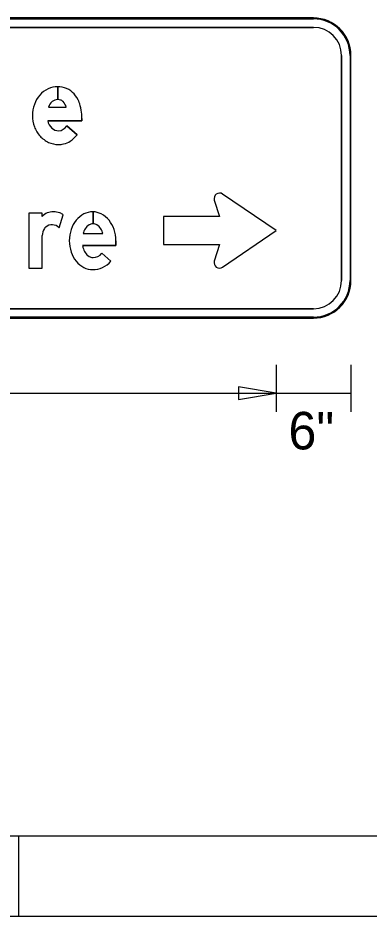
# Model space of a CAD drawing. Extents: x 764 to 1076, y -284 to -242.
# Drawn here: x 869.63 to 871.96, y -252.38 to -246.4 of the extents above; entities that cross this region are included whole.
import ezdxf

# ---------------------------------------------------------------- set-up
doc = ezdxf.new("R2010")
doc.units = 0
for name, color, linetype in [('GSBWFill', 7, 'Continuous'), ('GSColorFill', 7, 'Continuous'), ('GSDims', 7, 'Continuous'), ('GSOutline', 7, 'Continuous'), ('SheetLinesMisc2_dp', 7, 'Continuous')]:
    doc.layers.add(name, color=color, linetype=linetype)

msp = doc.modelspace()

# ---------------------------------------------------------------- linework, layer by layer
at = {"layer": 'GSBWFill'}
for p, q in [((871.5935, -246.3987), (863.0935, -246.3987)), ((863.0935, -246.4612), (871.5935, -246.4612)), ((871.781, -246.6487), (871.781, -248.1487)), ((871.8435, -248.1487), (871.8435, -246.6487)), ((869.8903, -246.8568), (869.8903, -246.9431)), ((869.8904, -246.9431), (869.8904, -246.8568)), ((869.8293, -246.9932), (869.9478, -246.9932)), ((869.9518, -247.1171), (870.0202, -247.1777)), ((870.1256, -247.6905), (870.1256, -247.7705)), ((870.1256, -247.7705), (870.1256, -247.6905)), ((869.8997, -247.7973), (869.9277, -247.7113)), ((869.9277, -247.7113), (869.9277, -247.7113)), ((870.0592, -247.836), (870.1919, -247.836)), ((870.1852, -247.967), (870.2448, -248.0196)), ((871.5935, -248.3362), (863.0941, -248.3362)), ((863.0941, -248.3987), (871.5935, -248.3987))]:
    msp.add_line(p, q, dxfattribs=at)
for points in [[(870.0518, -247.0689), (870.0518, -247.0832), (869.8236, -247.0832)], [(870.9884, -248.0592), (871.3443, -247.8155), (870.9884, -247.5718)], [(870.9335, -247.6122), (870.9674, -247.7227), (870.5943, -247.7227)], [(869.7877, -247.722), (869.7877, -247.7005), (869.6977, -247.7005), (869.6977, -248.0655), (869.7877, -248.0655), (869.7877, -247.8483)], [(870.5943, -247.7227), (870.5943, -247.9083), (870.9674, -247.9083), (870.9335, -248.0188)], [(870.2777, -247.883), (870.2777, -247.916), (870.0559, -247.916)]]:
    msp.add_lwpolyline(points, dxfattribs=at)
for centre, radius, start, end in [((871.5935, -246.6487), 0.25, 0, 90), ((871.5935, -246.6487), 0.1875, 0, 90), ((869.8903, -247.0049), 0.1481, 90, 115.32243), ((869.8903, -247.0049), 0.1481, 66.24133, 89.99033), ((869.9164, -247.0403), 0.193, 138.80148, 160.06947), ((869.9005, -247.0264), 0.1719, 115.32243, 138.80148), ((869.8866, -247.0108), 0.155, 19.99011, 65.84692), ((869.9412, -247.0493), 0.2194, 160.06947, 180), ((869.9045, -247.0161), 0.0786, 130.28685, 163.07772), ((869.8903, -247.0011), 0.058, 90, 129.20859), ((869.8903, -247.0103), 0.0672, 74.23414, 89.97869), ((869.8984, -246.9817), 0.0375, 43.33061, 74.23415), ((869.8537, -247.0239), 0.099, 18.06555, 43.33061), ((869.7268, -247.0689), 0.325, 0, 19.99011), ((869.9347, -247.0493), 0.2129, 180, 200.50213), ((869.9197, -247.062), 0.0984, 192.44669, 226.28929), ((869.9156, -247.0565), 0.1925, 200.50213, 222.07381), ((869.8965, -247.0859), 0.0651, 226.54756, 269.23653), ((869.8907, -247.0793), 0.0718, 273.89293, 328.28379), ((869.9034, -247.0675), 0.1761, 222.07381, 245.35242), ((869.8999, -247.1039), 0.1375, 282.47428, 302.59103), ((869.8736, -247.0628), 0.1862, 302.59103, 321.92285), ((869.8956, -247.0845), 0.1573, 245.35242, 270), ((869.8956, -247.0845), 0.1573, 270, 282.47428), ((870.968, -247.6016), 0.0361, 55.60026, 197.05729), ((870.968, -248.0294), 0.0361, 162.94271, 304.39974), ((871.5935, -248.1487), 0.25, 270, 0), ((871.5935, -248.1487), 0.1875, 270, 0)]:
    msp.add_arc(centre, radius, start, end, dxfattribs=at)
for centre, major_axis, ratio, start_param, end_param in [((869.8538, -247.7757), (0, 0.0852), 0.999989, 0.405268, 0.888298), ((869.8621, -247.8205), (0, 0.13), 0.999989, 5.955439, 6.610932), ((869.887, -247.7538), (0, 0.0589), 0.999989, 5.519323, 5.990814), ((870.1227, -247.8163), (0, 0.1258), 0.999992, 0, 0.475122), ((870.1227, -247.8163), (0, 0.1258), 0.999992, 6.260763, 6.283185), ((870.1227, -247.8163), (0, 0.1258), 0.999992, 5.808063, 6.260564), ((870.1653, -247.8694), (0, 0.1953), 0.999992, 0.892896, 1.248875), ((870.1393, -247.8485), (0, 0.162), 0.999992, 0.475122, 0.892896), ((870.1062, -247.8485), (0, 0.162), 0.999992, 5.390289, 5.808063), ((870.0802, -247.8694), (0, 0.1953), 0.999992, 5.03431, 5.390289), ((869.87, -247.8483), (0, 0.0822), 0.999989, 0.982393, 1.570796), ((869.8432, -247.8304), (0, 0.05), 0.999989, 0.71579, 0.982393), ((869.8526, -247.8413), (0, 0.0644), 0.999989, 5.464387, 6.998975), ((870.2061, -247.883), (0, 0.2384), 0.999992, 1.248875, 1.570796), ((870.1765, -247.8697), (0, 0.122), 0.999992, 0.99633, 1.290964), ((870.1452, -247.8495), (0, 0.0848), 0.999992, 0.569258, 0.99633), ((870.1256, -247.8188), (0, 0.0483), 0.999992, 0, 0.569258), ((870.1256, -247.8188), (0, 0.0483), 0.999992, 5.713928, 6.282667), ((870.1059, -247.8495), (0, 0.0848), 0.999992, 5.286855, 5.713928), ((870.0746, -247.8697), (0, 0.122), 0.999992, 4.992222, 5.286855), ((870.0394, -247.883), (0, 0.2384), 0.999992, 4.712389, 5.03431), ((870.2061, -247.883), (0, 0.2384), 0.999992, 1.570796, 1.892717), ((870.2259, -247.883), (0, 0.1732), 0.999992, 1.762764, 1.832751), ((870.1765, -247.8963), (0, 0.122), 0.999992, 1.832751, 2.145263), ((870.1653, -247.8966), (0, 0.1953), 0.999992, 1.892717, 2.248697), ((870.1452, -247.9165), (0, 0.0848), 0.999992, 2.145263, 2.572335), ((870.1256, -247.9472), (0, 0.0483), 0.999992, 2.572335, 3.141593), ((870.1256, -247.9188), (0, 0.0767), 0.999992, 3.141593, 4.032312), ((870.1393, -247.9175), (0, 0.162), 0.999992, 2.248697, 2.666471), ((870.1227, -247.9142), (0, 0.1613), 0.999992, 3.141593, 3.999873), ((870.1227, -247.9497), (0, 0.1258), 0.999992, 2.666471, 3.141593)]:
    msp.add_ellipse(centre, major_axis=major_axis, ratio=ratio, start_param=start_param, end_param=end_param, dxfattribs=at)
at = {"layer": 'GSColorFill'}
for p, q in [((871.5935, -246.3987), (863.0935, -246.3987)), ((871.5935, -246.3987), (863.0935, -246.3987)), ((871.5935, -246.3987), (863.0935, -246.3987)), ((863.0935, -246.4049), (871.5935, -246.4049)), ((863.0935, -246.4612), (871.5935, -246.4612)), ((871.781, -246.6487), (871.781, -248.1487)), ((871.8373, -246.6487), (871.8373, -248.1487)), ((871.8435, -248.1487), (871.8435, -246.6487)), ((871.8435, -248.1487), (871.8435, -246.6487)), ((871.8435, -248.1487), (871.8435, -246.6487)), ((869.8903, -246.8568), (869.8903, -246.9431)), ((869.8904, -246.9431), (869.8904, -246.8568)), ((869.8293, -246.9932), (869.9478, -246.9932)), ((869.9518, -247.1171), (870.0202, -247.1777)), ((870.1256, -247.6905), (870.1256, -247.7705)), ((870.1256, -247.7705), (870.1256, -247.6905)), ((869.8997, -247.7973), (869.9277, -247.7113)), ((869.9277, -247.7113), (869.9277, -247.7113)), ((870.0592, -247.836), (870.1919, -247.836)), ((870.1852, -247.967), (870.2448, -248.0196)), ((871.5935, -248.3362), (863.0941, -248.3362)), ((863.0935, -248.3987), (871.5935, -248.3987)), ((871.5935, -248.3924), (863.0936, -248.3924)), ((863.0936, -248.3987), (871.5935, -248.3987)), ((863.0941, -248.3987), (871.5935, -248.3987))]:
    msp.add_line(p, q, dxfattribs=at)
for points in [[(870.0518, -247.0689), (870.0518, -247.0832), (869.8236, -247.0832)], [(870.9884, -248.0592), (871.3443, -247.8155), (870.9884, -247.5718)], [(870.9335, -247.6122), (870.9674, -247.7227), (870.5943, -247.7227)], [(869.7877, -247.722), (869.7877, -247.7005), (869.6977, -247.7005), (869.6977, -248.0655), (869.7877, -248.0655), (869.7877, -247.8483)], [(870.5943, -247.7227), (870.5943, -247.9083), (870.9674, -247.9083), (870.9335, -248.0188)], [(870.2777, -247.883), (870.2777, -247.916), (870.0559, -247.916)]]:
    msp.add_lwpolyline(points, dxfattribs=at)
for centre, radius, start, end in [((871.5935, -246.6487), 0.25, 0, 90), ((871.5935, -246.6487), 0.25, 0, 90), ((871.5935, -246.6487), 0.25, 0, 90), ((871.5935, -246.6487), 0.2438, 0, 90), ((871.5935, -246.6487), 0.1875, 0, 90), ((869.8903, -247.0049), 0.1481, 90, 115.32243), ((869.8903, -247.0049), 0.1481, 66.24133, 89.99033), ((869.9164, -247.0403), 0.193, 138.80148, 160.06947), ((869.9005, -247.0264), 0.1719, 115.32243, 138.80148), ((869.8866, -247.0108), 0.155, 19.99011, 65.84692), ((869.9412, -247.0493), 0.2194, 160.06947, 180), ((869.9045, -247.0161), 0.0786, 130.28685, 163.07772), ((869.8903, -247.0011), 0.058, 90, 129.20859), ((869.8903, -247.0103), 0.0672, 74.23414, 89.97869), ((869.8984, -246.9817), 0.0375, 43.33061, 74.23415), ((869.8537, -247.0239), 0.099, 18.06555, 43.33061), ((869.7268, -247.0689), 0.325, 0, 19.99011), ((869.9347, -247.0493), 0.2129, 180, 200.50213), ((869.9197, -247.062), 0.0984, 192.44669, 226.28929), ((869.9156, -247.0565), 0.1925, 200.50213, 222.07381), ((869.8965, -247.0859), 0.0651, 226.54756, 269.23653), ((869.8907, -247.0793), 0.0718, 273.89293, 328.28379), ((869.9034, -247.0675), 0.1761, 222.07381, 245.35242), ((869.8999, -247.1039), 0.1375, 282.47428, 302.59103), ((869.8736, -247.0628), 0.1862, 302.59103, 321.92285), ((869.8956, -247.0845), 0.1573, 245.35242, 270), ((869.8956, -247.0845), 0.1573, 270, 282.47428), ((870.968, -247.6016), 0.0361, 55.60026, 197.05729), ((870.968, -248.0294), 0.0361, 162.94271, 304.39974), ((871.5935, -248.1487), 0.25, 270, 0), ((871.5935, -248.1487), 0.25, 270, 0), ((871.5935, -248.1487), 0.1875, 270, 0), ((871.5935, -248.1487), 0.25, 270, 0), ((871.5935, -248.1487), 0.2438, 270, 0)]:
    msp.add_arc(centre, radius, start, end, dxfattribs=at)
for centre, major_axis, ratio, start_param, end_param in [((869.8538, -247.7757), (0, 0.0852), 0.999989, 0.405268, 0.888298), ((869.8621, -247.8205), (0, 0.13), 0.999989, 5.955439, 6.610932), ((869.887, -247.7538), (0, 0.0589), 0.999989, 5.519323, 5.990814), ((870.1227, -247.8163), (0, 0.1258), 0.999992, 0, 0.475122), ((870.1227, -247.8163), (0, 0.1258), 0.999992, 6.260763, 6.283185), ((870.1227, -247.8163), (0, 0.1258), 0.999992, 5.808063, 6.260564), ((870.1653, -247.8694), (0, 0.1953), 0.999992, 0.892896, 1.248875), ((870.1393, -247.8485), (0, 0.162), 0.999992, 0.475122, 0.892896), ((870.1062, -247.8485), (0, 0.162), 0.999992, 5.390289, 5.808063), ((870.0802, -247.8694), (0, 0.1953), 0.999992, 5.03431, 5.390289), ((869.87, -247.8483), (0, 0.0822), 0.999989, 0.982393, 1.570796), ((869.8432, -247.8304), (0, 0.05), 0.999989, 0.71579, 0.982393), ((869.8526, -247.8413), (0, 0.0644), 0.999989, 5.464387, 6.998975), ((870.2061, -247.883), (0, 0.2384), 0.999992, 1.248875, 1.570796), ((870.1765, -247.8697), (0, 0.122), 0.999992, 0.99633, 1.290964), ((870.1452, -247.8495), (0, 0.0848), 0.999992, 0.569258, 0.99633), ((870.1256, -247.8188), (0, 0.0483), 0.999992, 0, 0.569258), ((870.1256, -247.8188), (0, 0.0483), 0.999992, 5.713928, 6.282667), ((870.1059, -247.8495), (0, 0.0848), 0.999992, 5.286855, 5.713928), ((870.0746, -247.8697), (0, 0.122), 0.999992, 4.992222, 5.286855), ((870.0394, -247.883), (0, 0.2384), 0.999992, 4.712389, 5.03431), ((870.2061, -247.883), (0, 0.2384), 0.999992, 1.570796, 1.892717), ((870.2259, -247.883), (0, 0.1732), 0.999992, 1.762764, 1.832751), ((870.1765, -247.8963), (0, 0.122), 0.999992, 1.832751, 2.145263), ((870.1653, -247.8966), (0, 0.1953), 0.999992, 1.892717, 2.248697), ((870.1452, -247.9165), (0, 0.0848), 0.999992, 2.145263, 2.572335), ((870.1256, -247.9472), (0, 0.0483), 0.999992, 2.572335, 3.141593), ((870.1256, -247.9188), (0, 0.0767), 0.999992, 3.141593, 4.032312), ((870.1393, -247.9175), (0, 0.162), 0.999992, 2.248697, 2.666471), ((870.1227, -247.9142), (0, 0.1613), 0.999992, 3.141593, 3.999873), ((870.1227, -247.9497), (0, 0.1258), 0.999992, 2.666471, 3.141593)]:
    msp.add_ellipse(centre, major_axis=major_axis, ratio=ratio, start_param=start_param, end_param=end_param, dxfattribs=at)
at = {"layer": 'GSDims'}
for p, q in [((871.3443, -248.7112), (871.3443, -249.0237)), ((871.3443, -248.7112), (871.3443, -249.0237)), ((871.8435, -248.7112), (871.8435, -249.0237)), ((871.8435, -248.7112), (871.8435, -249.0237)), ((863.3427, -248.8987), (871.3443, -248.8987)), ((871.3443, -248.8987), (871.8435, -248.8987))]:
    msp.add_line(p, q, dxfattribs=at)
msp.add_lwpolyline([(871.3443, -248.8987), (871.0943, -248.857), (871.0943, -248.9403)], close=True, dxfattribs=at)
at = {"layer": 'GSOutline'}
for p, q in [((871.5935, -246.3987), (863.0935, -246.3987)), ((871.5935, -246.4612), (863.0935, -246.4612)), ((871.781, -248.1487), (871.781, -246.6487)), ((871.8435, -248.1487), (871.8435, -246.6487)), ((869.8293, -246.9932), (869.9478, -246.9932)), ((870.0202, -247.1777), (869.9518, -247.1171)), ((869.8997, -247.7973), (869.9277, -247.7113)), ((869.9277, -247.7113), (869.9277, -247.7113)), ((870.0592, -247.836), (870.1919, -247.836)), ((870.2448, -248.0196), (870.1852, -247.967)), ((863.0935, -248.3362), (871.5935, -248.3362)), ((863.0935, -248.3987), (871.5935, -248.3987))]:
    msp.add_line(p, q, dxfattribs=at)
for points in [[(869.8236, -247.0832), (870.0518, -247.0832), (870.0518, -247.0689)], [(870.9884, -248.0592), (871.3443, -247.8155), (870.9884, -247.5718)], [(870.9335, -247.6122), (870.9674, -247.7227), (870.5943, -247.7227)], [(869.7877, -247.722), (869.7877, -247.7005), (869.6977, -247.7005), (869.6977, -248.0655), (869.7877, -248.0655), (869.7877, -247.8483)], [(870.5943, -247.7227), (870.5943, -247.9083), (870.9674, -247.9083), (870.9335, -248.0188)], [(870.0559, -247.916), (870.2777, -247.916), (870.2777, -247.883)]]:
    msp.add_lwpolyline(points, dxfattribs=at)
for centre, radius, start, end in [((871.5935, -246.6487), 0.25, 0, 90), ((871.5935, -246.6487), 0.1875, 0, 90), ((869.8903, -247.0049), 0.1481, 90, 115.32243), ((869.8903, -247.0049), 0.1481, 66.24133, 90), ((869.9164, -247.0403), 0.193, 138.80148, 160.06947), ((869.9005, -247.0264), 0.1719, 115.32243, 138.80148), ((869.8866, -247.0108), 0.155, 19.99011, 65.84692), ((869.9412, -247.0493), 0.2194, 160.06947, 180), ((869.9045, -247.0161), 0.0786, 130.28685, 163.07772), ((869.8903, -247.0011), 0.058, 90, 129.20859), ((869.8903, -247.0103), 0.0672, 74.23414, 90), ((869.8984, -246.9817), 0.0375, 43.33061, 74.23415), ((869.8537, -247.0239), 0.099, 18.06555, 43.33061), ((869.7268, -247.0689), 0.325, 0, 19.99011), ((869.9347, -247.0493), 0.2129, 180, 200.50213), ((869.9197, -247.062), 0.0984, 192.44669, 226.28929), ((869.9156, -247.0565), 0.1925, 200.50213, 222.07381), ((869.8965, -247.0859), 0.0651, 226.54756, 269.23653), ((869.8907, -247.0793), 0.0718, 273.89293, 328.28379), ((869.9034, -247.0675), 0.1761, 222.07381, 245.35242), ((869.8999, -247.1039), 0.1375, 282.47428, 302.59103), ((869.8736, -247.0628), 0.1862, 302.59103, 321.92285), ((869.8956, -247.0845), 0.1573, 245.35242, 270), ((869.8956, -247.0845), 0.1573, 270, 282.47428), ((870.968, -247.6016), 0.0361, 55.60026, 197.05729), ((870.968, -248.0294), 0.0361, 162.94271, 304.39974), ((871.5935, -248.1487), 0.25, 270, 0), ((871.5935, -248.1487), 0.1875, 270, 0)]:
    msp.add_arc(centre, radius, start, end, dxfattribs=at)
for centre, major_axis, ratio, start_param, end_param in [((869.8538, -247.7757), (0, 0.0852), 0.999989, 0.405268, 0.888298), ((869.8621, -247.8205), (0, 0.13), 0.999989, 5.955439, 6.610932), ((869.887, -247.7538), (0, 0.0589), 0.999989, 5.519323, 5.990814), ((870.1227, -247.8163), (0, 0.1258), 0.999992, 0, 0.475122), ((870.1227, -247.8163), (0, 0.1258), 0.999992, 5.808063, 6.283185), ((870.1653, -247.8694), (0, 0.1953), 0.999992, 0.892896, 1.248875), ((870.1393, -247.8485), (0, 0.162), 0.999992, 0.475122, 0.892896), ((870.1062, -247.8485), (0, 0.162), 0.999992, 5.390289, 5.808063), ((870.0802, -247.8694), (0, 0.1953), 0.999992, 5.03431, 5.390289), ((869.87, -247.8483), (0, 0.0822), 0.999989, 0.982393, 1.570796), ((869.8432, -247.8304), (0, 0.05), 0.999989, 0.71579, 0.982393), ((869.8526, -247.8413), (0, 0.0644), 0.999989, 5.464387, 6.998975), ((870.2061, -247.883), (0, 0.2384), 0.999992, 1.248875, 1.570796), ((870.1765, -247.8697), (0, 0.122), 0.999992, 0.99633, 1.290964), ((870.1452, -247.8495), (0, 0.0848), 0.999992, 0.569258, 0.99633), ((870.1256, -247.8188), (0, 0.0483), 0.999992, 0, 0.569258), ((870.1256, -247.8188), (0, 0.0483), 0.999992, 5.713928, 6.283185), ((870.1059, -247.8495), (0, 0.0848), 0.999992, 5.286855, 5.713928), ((870.0746, -247.8697), (0, 0.122), 0.999992, 4.992222, 5.286855), ((870.0394, -247.883), (0, 0.2384), 0.999992, 4.712389, 5.03431), ((870.2061, -247.883), (0, 0.2384), 0.999992, 1.570796, 1.892717), ((870.2259, -247.883), (0, 0.1732), 0.999992, 1.762763, 1.832751), ((870.1765, -247.8963), (0, 0.122), 0.999992, 1.832751, 2.145263), ((870.1653, -247.8966), (0, 0.1953), 0.999992, 1.892717, 2.248697), ((870.1452, -247.9165), (0, 0.0848), 0.999992, 2.145263, 2.572335), ((870.1256, -247.9472), (0, 0.0483), 0.999992, 2.572335, 3.141593), ((870.1256, -247.9188), (0, 0.0767), 0.999992, 3.141593, 4.032312), ((870.1393, -247.9175), (0, 0.162), 0.999992, 2.248697, 2.666471), ((870.1227, -247.9142), (0, 0.1613), 0.999992, 3.141593, 3.999873), ((870.1227, -247.9497), (0, 0.1258), 0.999992, 2.666471, 3.141593)]:
    msp.add_ellipse(centre, major_axis=major_axis, ratio=ratio, start_param=start_param, end_param=end_param, dxfattribs=at)
at = {"layer": 'SheetLinesMisc2_dp'}
for p, q in [((856.9406, -251.8491), (877.4066, -251.8491)), ((869.6297, -251.8491), (869.6297, -252.3832)), ((856.9406, -252.3832), (877.4066, -252.3832))]:
    msp.add_line(p, q, dxfattribs=at)

# ---------------------------------------------------------------- texts
at = {"layer": 'GSDims'}
msp.add_text('6"', height=0.25, dxfattribs=at).set_placement((871.4272, -249.2737))

doc.saveas('drawing.dxf')
